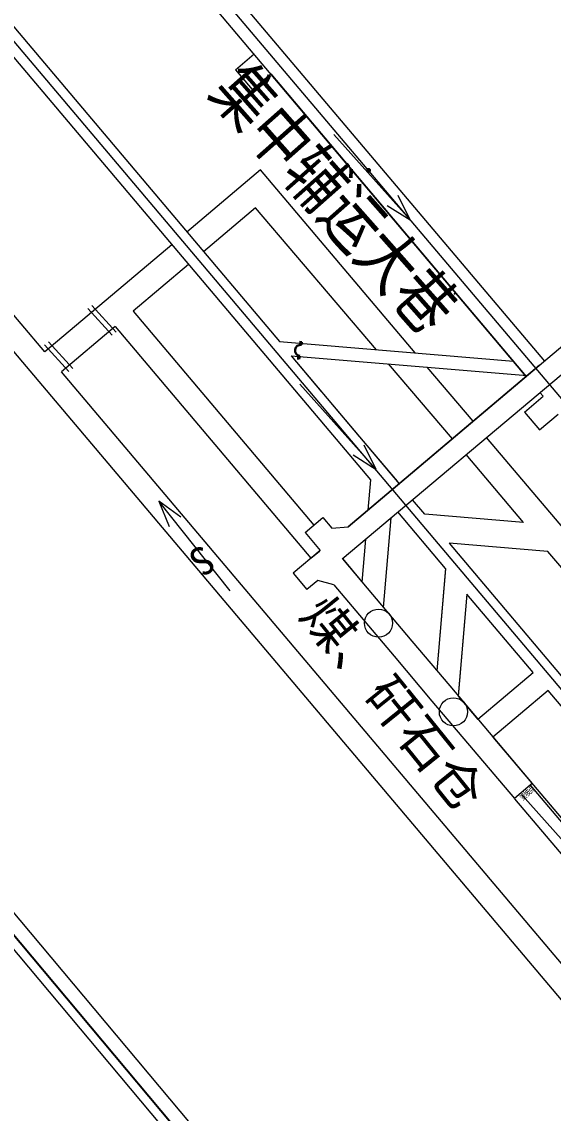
# Model space of a CAD drawing. Header units: millimetres. Extents: x 2501 to 6983, y 1724 to 12691.
# Drawn here: x 4765.7 to 4878.9, y 4268 to 4500.5 of the extents above; entities that cross this region are included whole.
import ezdxf
from ezdxf.enums import TextEntityAlignment as Align

# ---------------------------------------------------------------- set-up
doc = ezdxf.new("R2010")
doc.units = ezdxf.units.MM
doc.linetypes.add('2X0_5', pattern=[2.5, 2, -0.5])
for name, color, linetype in [('4、10月', 131, 'Continuous'), ('6号煤底板等高线', 7, 'Continuous'), ('JMD', 6, 'Continuous'), ('TK', 7, 'Continuous'), ('ZDH', 1, 'Continuous'), ('文字', 7, 'Continuous'), ('通风系统', 7, 'Continuous'), ('风流', 7, 'Continuous')]:
    doc.layers.add(name, color=color, linetype=linetype)
doc.styles.add('HZ8', font='', dxfattribs={"width": 0.8})
doc.styles.get("Standard").update_dxf_attribs({"font": 'arial.ttf'})
doc.styles.add('宋体', font='', dxfattribs={"height": 2})
doc.styles.add('标准', font='', dxfattribs={"width": 0.667})
doc.styles.get('HZ8').set_extended_font_data('FangSong_GB2312')
doc.styles.get('宋体').set_extended_font_data('SimSun')
doc.styles.get('标准').set_extended_font_data('SimSun')
doc.linetypes.add('447', pattern='A,8,-1,[148,AAA.SHX,S=1,R=0,X=0,Y=0],-1', length=10)

# ---------------------------------------------------------------- blocks, each defined once
blk = doc.blocks.new('A$C0C37771A')
at = {"layer": 'JMD', "color": 1, "linetype": 'Continuous', "lineweight": 30}
for p, q in [((4.14, 4.68, -1.2), (3.39, 3.93, -1.2)), ((3.7, 4.24, -1.2), (4.25, 3.69, -1.2)), ((4.14, 4.68, -1.2), (4.69, 4.13, -1.2)), ((0.68, 1.22, -1.2), (0, 0.55, -1.2)), ((0, 0.55, -1.2), (0.54, 0, -1.2)), ((0.37, 0.91, -1.2), (0.91, 0.37, -1.2))]:
    blk.add_line(p, q, dxfattribs=at)
blk.add_arc((2.04, 2.58, -1.2), 1.92, 224.8776, 44.8776, dxfattribs=at)
blk = doc.blocks.new('12')
at = {"linetype": '447', "lineweight": 20, "ltscale": 0.5}
h = blk.add_hatch(color=0, dxfattribs=at)
h.dxf.hatch_style = 1
h.paths.add_polyline_path([(421264.91, 4239882.5, 1), (421265.71, 4239882.5, 1)])
at = {"color": 252, "lineweight": 20, "ltscale": 0.005}
for p, q in [((421196.39, 4239843.81, 12273.3), (421033.09, 4240037.09, 12273.3)), ((421493.26, 4239484.66, 12273.3), (421027.94, 4240035.44, 12273.3)), ((421314.32, 4239704.21, 12273.3), (421199.94, 4239839.61, 12273.3))]:
    blk.add_line(p, q, dxfattribs=at)
at = {"color": 0, "lineweight": 20, "ltscale": 5}
for p, q in [((420935.58, 4240019.23, 6104.45), (421482.31, 4239368.05, 12273.3)), ((421016.72, 4239930.36, 12273.3), (421506.72, 4239346.76, 12273.3)), ((421347.4, 4239758.27, 12273.31), (421290.49, 4239825.63, 12255.3)), ((421298.34, 4239807.5, 12259.16), (421286.13, 4239821.96, 12255.3)), ((421265.74, 4239816.57, 12273.3), (421265.2, 4239810.12, 12273.3)), ((421281.71, 4239797.66, 12273.3), (421271.59, 4239809.73, 12272.13)), ((421298.33, 4239807.49, 12260.08), (421277.35, 4239809.25, 12267.5)), ((421270.08, 4239808.46, 12273.3), (421268.47, 4239789.39, 12273.3)), ((421264.68, 4239803.92, 12273.3), (421263.91, 4239794.79, 12273.3)), ((421303.55, 4239801.34, 12260.81), (421282.52, 4239803.1, 12265.5)), ((421331.66, 4239744.97, 12273.3), (421282.55, 4239803.1, 12273.3)), ((421259.76, 4239799.79, 12277.12), (421263.94, 4239794.84, 12276.33)), ((421343.04, 4239754.59, 12273.31), (421303.55, 4239801.34, 12260.81)), ((421281.71, 4239797.66, 12273.3), (421279.88, 4239775.9, 12273.3)), ((421286.28, 4239792.26, 12273.3), (421284.45, 4239770.56, 12273.3)), ((421300.39, 4239775.56, 12273.3), (421286.28, 4239792.26, 12273.3)), ((421300.38, 4239775.49, 12273.3), (421288.62, 4239765.55, 12273.3)), ((421303.61, 4239771.67, 12273.3), (421291.84, 4239761.73, 12273.3)), ((421328.42, 4239742.3, 12273.3), (421303.61, 4239771.67, 12273.3)), ((421291.84, 4239761.73, 12273.3), (421316.65, 4239732.36, 12273.3))]:
    blk.add_line(p, q, dxfattribs=at)
at = {"color": 4, "lineweight": 20}
for p, q in [((421236.97, 4239903.93, 12272.42), (421240.94, 4239907.29, 12272.42)), ((421236.97, 4239903.93, 12272.42), (421240.94, 4239907.29, 12272.42)), ((421236.97, 4239903.93, 12272.42), (421240.52, 4239899.73, 12272.42)), ((421236.97, 4239903.93, 12272.42), (421240.52, 4239899.73, 12272.42)), ((421240.52, 4239899.73, 12272.42), (421244.49, 4239903.08, 12272.42))]:
    blk.add_line(p, q, dxfattribs=at)
at = {"lineweight": 20}
for p, q in [((421242.33, 4239882.63, 12236.36), (421226.64, 4239869.36, 12261.03)), ((421241.24, 4239874.5, 12244.66), (421230.19, 4239865.16, 12261.77)), ((421223.43, 4239866.65, 12266.07), (421196.39, 4239843.81, 12308.58)), ((421226.98, 4239862.45, 12266.73), (421215.17, 4239852.48, 12285)), ((421215.17, 4239852.48, 12271.86), (421253.67, 4239806.92, 12271.86)), ((421211.35, 4239849.25, 12290.91), (421199.94, 4239839.61, 12308.58)), ((421211.35, 4239849.25, 12275.05), (421253.07, 4239799.88, 12273.3)), ((421277.35, 4239809.25, 12267.5), (421274.67, 4239812.32, 12272.2)), ((421299.76, 4239751.51, 12273.3), (421296.4, 4239748.67, 12273.3))]:
    blk.add_line(p, q, dxfattribs=at)
at = {"color": 0, "linetype": 'Continuous', "lineweight": 20}
for p, q in [((421275.3, 4239843.61, 12248.97), (421242.33, 4239882.63, 12239.01)), ((421267, 4239844.3, 12249.53), (421241.24, 4239874.5, 12241.65)), ((421246.34, 4239846.04, 12273.3), (421296.23, 4239841.85, 13037.39)), ((421248.82, 4239843.02, 8289.11), (421299.16, 4239838.79, 11387.84)), ((421283.19, 4239825.31, 12254.48), (421269.58, 4239841.28, 12250.32)), ((421287.61, 4239829.04, 12252.69), (421277.85, 4239840.58, 12249.74))]:
    blk.add_line(p, q, dxfattribs=at)
at = {"linetype": '2X0_5', "lineweight": 20, "ltscale": 5}
blk.add_line((421248.82, 4239843.02, 12273.3), (421271.87, 4239815.75, 12273.3), dxfattribs=at)
at = {"lineweight": 20, "ltscale": 5}
for p, q in [((421281.71, 4239797.66, 12273.3), (421279.88, 4239775.9, 12273.3)), ((421281.71, 4239797.59, 12273.3), (421279.88, 4239775.9, 12273.3)), ((421286.27, 4239792.19, 12273.3), (421284.44, 4239770.49, 12273.3)), ((421286.28, 4239792.26, 12273.3), (421284.45, 4239770.56, 12273.3)), ((421284.44, 4239770.49, 12273.3), (421288.62, 4239765.55, 12273.3)), ((421291.84, 4239761.73, 12273.3), (421316.65, 4239732.36, 12273.3))]:
    blk.add_line(p, q, dxfattribs=at)
at = {"color": 4, "lineweight": 20, "ltscale": 5}
blk.add_line((421274.59, 4239782.24, 12273.3), (421282.67, 4239772.67, 12273.3), dxfattribs=at)
at = {"lineweight": 20, "ltscale": 0.005}
blk.add_line((421284.44, 4239770.49, 12273.3), (421288.62, 4239765.55, 12273.3), dxfattribs=at)
at = {"color": 1, "lineweight": 20, "ltscale": 5}
blk.add_line((421299.76, 4239751.51, 12269.57), (421355.44, 4239685.6, 12255.04), dxfattribs=at)
at = {"color": 0, "linetype": '447', "lineweight": 20, "ltscale": 0.5}
blk.add_circle((421265.31, 4239882.5, 9816.36), 0.398, dxfattribs=at)
at = {"color": 4, "linetype": 'Continuous', "lineweight": 20}
for centre in [(421267.46, 4239786.05, 9816.19), (421283.42, 4239767.16, 9814.84)]:
    blk.add_circle(centre, 3, dxfattribs=at)
at = {"color": 0, "lineweight": 20, "ltscale": 5}
blk.add_point((421265.31, 4239882.5, 9814.36), dxfattribs=at)
at = {"color": 1, "lineweight": 20}
blk.add_point((421265.31, 4239882.5, 9816.36), dxfattribs=at)
at = {"linetype": 'Continuous', "lineweight": 20}
blk.add_point((421283.64, 4239856.18, 13496.97), dxfattribs=at)
at = {"lineweight": 20}
blk.add_point((421283.64, 4239856.18, 13496.97), dxfattribs=at)
at = {"layer": '6号煤底板等高线', "color": 1, "lineweight": 20}
for p, q in [((421205.55, 4239853.07, 7363.18), (421210.73, 4239847.39, 7363.18)), ((421206.37, 4239853.74, 7363.18), (421211.55, 4239848.05, 7363.18)), ((421197.15, 4239845.98, 7363.18), (421202.34, 4239840.29, 7363.18)), ((421196.33, 4239845.31, 7363.18), (421201.52, 4239839.63, 7363.18))]:
    blk.add_line(p, q, dxfattribs=at)
at = {"layer": 'JMD', "color": 30, "linetype": 'Continuous', "lineweight": 20}
for p, q in [((420850.56, 4240314.51, 12273.3), (421246.34, 4239846.04, 12273.3)), ((420847.35, 4240311.8, 12273.3), (421265.74, 4239816.57, 12273.3)), ((421298.95, 4239838.61, 12273.3), (421121.37, 4240048.81, 12273.3)), ((421228.61, 4239929.62, 12273.3), (421302.83, 4239841.89, 12273.3)), ((421244.49, 4239903.08, 12272.42), (421298.95, 4239838.62, 12272.42)), ((421260.97, 4239806.55, 12273.3), (421319.84, 4239856.26, 12273.3)), ((421259.72, 4239799.75, 12271.86), (421322.69, 4239852.71, 12273.3)), ((421248.82, 4239843.02, 12273.3), (421271.87, 4239815.75, 12273.3)), ((421301.75, 4239840.99, 12271.78), (421289.38, 4239830.54, 12271.78)), ((421298.56, 4239831.02, 12272.42), (421302.54, 4239834.38, 12272.42)), ((421302.53, 4239834.37, 12273.3), (421301.85, 4239835.18, 12273.3)), ((421301.86, 4239835.18, 12272.42), (421302.54, 4239834.38, 12272.42)), ((421289.38, 4239830.54, 12271.78), (421260.98, 4239806.55, 12271.78)), ((421298.56, 4239831.02, 12272.42), (421301.79, 4239827.2, 12272.42)), ((421301.79, 4239827.2, 12272.42), (421305.76, 4239830.56, 12272.42)), ((421251.8, 4239805.34, 12271.78), (421255.62, 4239808.56, 12271.78)), ((421255.62, 4239808.56, 12271.78), (421257.55, 4239806.27, 12271.78)), ((421257.55, 4239806.27, 12271.78), (421260.98, 4239806.55, 12271.78)), ((421251.8, 4239805.34, 12271.78), (421255.02, 4239801.52, 12271.78)), ((421255.02, 4239801.52, 12271.78), (421249.31, 4239796.67, 12271.78)), ((421253.07, 4239799.88, 12273.3), (421254.86, 4239801.39, 12273.3)), ((421259.77, 4239799.77, 12271.78), (421263.94, 4239794.84, 12272.21)), ((421249.31, 4239796.67, 12271.78), (421252.21, 4239793.23, 12271.78)), ((421254.5, 4239795.17, 12271.78), (421252.21, 4239793.23, 12271.78)), ((421257.95, 4239794.19, 12271.78), (421254.5, 4239795.17, 12271.78)), ((421263.94, 4239794.84, 12276.33), (421274.59, 4239782.24, 12273.3)), ((421257.95, 4239794.19, 12271.78), (421270.77, 4239779.01, 12275.43)), ((421274.59, 4239782.24, 12273.3), (421282.67, 4239772.67, 12273.3)), ((421270.77, 4239779.01, 12275.43), (421278.85, 4239769.44, 12273.34)), ((421282.67, 4239772.67, 12273.3), (421300.22, 4239751.9, 12273.3)), ((421278.85, 4239769.44, 12272.46), (421296.4, 4239748.67, 12273.3)), ((421300.22, 4239751.9, 12268.56), (421299.76, 4239751.51, 12273.3)), ((421299.76, 4239751.51, 12273.3), (421317.75, 4239730.21, 12273.3)), ((421296.44, 4239748.63, 12273.3), (421314.39, 4239727.37, 12273.3))]:
    blk.add_line(p, q, dxfattribs=at)
at = {"layer": 'ZDH', "color": 0, "lineweight": 20}
blk.add_point((421265.18, 4239882.8, 9825.35), dxfattribs=at)
at = {"layer": '风流', "color": 5, "lineweight": 20}
for p, q in [((421257.92, 4239890.13, 12273.3), (421274.18, 4239871.93, 12273.3)), ((421274.18, 4239871.93, 12273.3), (421271.64, 4239877.15, 12273.3)), ((421269.28, 4239875.04, 12273.3), (421274.18, 4239871.93, 12273.3)), ((421250.67, 4239836.95, 13246.92), (421266.93, 4239818.76, 13246.92)), ((421266.93, 4239818.76, 13246.92), (421264.38, 4239823.97, 13246.92)), ((421262.03, 4239821.87, 13246.92), (421266.93, 4239818.76, 13246.92)), ((421298.05, 4239749.41, 13246.09), (421314.3, 4239731.21, 13246.09))]:
    blk.add_line(p, q, dxfattribs=at)
at = {"layer": '风流', "color": 1, "lineweight": 20}
for p, q in [((421235.87, 4239792.95, 9818.24), (421220.63, 4239812, 9818.24)), ((421220.63, 4239812, 9818.24), (421222.88, 4239806.66, 9818.24)), ((421225.35, 4239808.63, 9818.24), (421220.63, 4239812, 9818.24))]:
    blk.add_line(p, q, dxfattribs=at)
at = {"layer": 'TK', "color": 4, "lineweight": 20, "ltscale": 0.8, "xscale": 0.6193152045418654, "yscale": 0.6193152045418654, "zscale": 0.6193152045418654, "rotation": 216.2826630884629}
blk.add_blockref('A$C0C37771A', (421250.93, 4239846.18, 12274.05), dxfattribs=at)
at = {"color": 0, "lineweight": 20, "insert": (421256.58, 4239792.66, 8437.58), "char_height": 8, "width": 119.4882, "attachment_point": 1, "rotation": 308.9295, "style": '宋体'}
blk.add_mtext('煤、矸石仓', dxfattribs=at)
at = {"color": 3, "lineweight": 20, "ltscale": 5, "insert": (421297.39, 4239749.13, 12273.3), "char_height": 1.2, "width": 6.6987, "attachment_point": 1, "rotation": 41.113, "style": 'HZ8'}
blk.add_mtext('{\\T0.75;变坡点}', dxfattribs=at)
at = {"layer": '文字', "lineweight": 20, "style": '标准', "width": 0.78}
blk.add_text('集中辅运大巷', height=10.886, rotation=311.487, dxfattribs=at).set_placement((421281.22, 4239850.5, 12273.29), align=Align.MIDDLE_RIGHT)
at = {"layer": '通风系统', "color": 1, "lineweight": 20, "insert": (421233.32, 4239797.92, 9821.32), "char_height": 6.075, "width": 34.878, "attachment_point": 1, "rotation": 213.2578}
blk.add_mtext('{\\fSimSun|b0|i0|c134|p2;S}', dxfattribs=at)

msp = doc.modelspace()

# ---------------------------------------------------------------- linework, layer by layer
at = {"color": 6, "lineweight": 20}
msp.add_line((4662.41, 4678.31, -3234.06), (4938.19, 4352.05, -3234.06), dxfattribs=at)
msp.add_line((4509.55, 4609.19, -3234.06), (4924.79, 4114.3, -3234.06))
at = {"layer": '4、10月', "color": 6, "lineweight": 20}
msp.add_line((4405.63, 4920.44, -2792.8), (4919.51, 4312.19, -3075.51), dxfattribs=at)

# ---------------------------------------------------------------- block references
at = {"lineweight": 20}
msp.add_blockref('12', (-416425.77, -4235413.67, -3234.06), dxfattribs=at)

doc.saveas('drawing.dxf')
